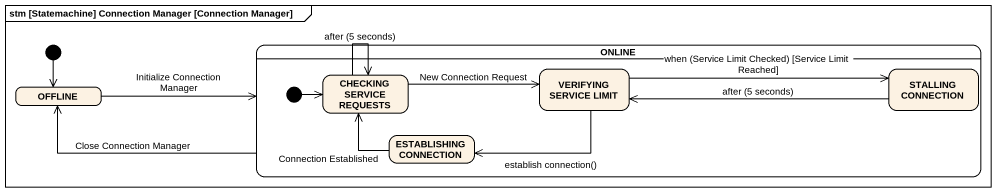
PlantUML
@startuml
mainframe stm [Statemachine] Connection Manager [Connection Manager]
hide empty description
state ONLINE {
  state "CHECKING SERVICE REQUESTS" as CHECKING_SERVICE_REQUESTS
  state "VERIFYING SERVICE LIMIT" as VERIFYING_SERVICE_LIMIT
  state "STALLING CONNECTION" as STALLING_CONNECTION
  state "ESTABLISHING CONNECTION" as ESTABLISHING_CONNECTION
  [*] -right-> CHECKING_SERVICE_REQUESTS
}
state OFFLINE
[*] --> OFFLINE
ONLINE -left-> OFFLINE : Close Connection Manager
OFFLINE -right-> ONLINE : Initialize Connection Manager
CHECKING_SERVICE_REQUESTS --> CHECKING_SERVICE_REQUESTS : after (5 seconds)
CHECKING_SERVICE_REQUESTS -right-> VERIFYING_SERVICE_LIMIT : New Connection Request
VERIFYING_SERVICE_LIMIT -right-> STALLING_CONNECTION : when (Service Limit Checked) [Service Limit Reached]
VERIFYING_SERVICE_LIMIT -left-> ESTABLISHING_CONNECTION : establish connection()
STALLING_CONNECTION -left-> VERIFYING_SERVICE_LIMIT : after (5 seconds)
ESTABLISHING_CONNECTION -up-> CHECKING_SERVICE_REQUESTS : Connection Established
@enduml
